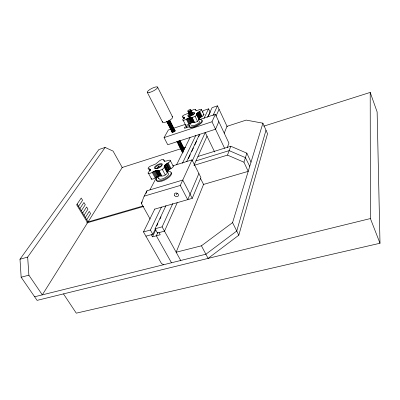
<?xml version="1.0" encoding="UTF-8"?>
<svg xmlns="http://www.w3.org/2000/svg" width="400" height="400" viewBox="0 0 400 400"><rect width="100%" height="100%" fill="white"/><g stroke="black" fill="none" stroke-linecap="round" stroke-linejoin="round"><path stroke-width="0.6" d="M173.015 165.96A3.605 1.3 -27.5 0 1 173.22 166.145L173.27 166.265A3.22 1.16 -27.4 0 1 171.045 168.535C169.56 169.48 166.945 170.655 167.24 172.73A3.65 1.33 -27.7 0 1 165.585 174.815L165.29 175.01A3.26 1.19 -27.7 0 1 161.79 175.98L158.885 176.185L155.235 178A3.625 1.31 -28.1 0 1 151.655 179.18L151.48 179.135A3.24 1.17 -28.1 0 1 151.1 178.59M148.77 168.94L149.995 169.185L150.255 169.705L148.82 171.85A3.255 1.15 -28 0 0 148.435 173.515L148.615 173.56A3.64 1.285 -28 0 0 152.2 172.36L155.865 170.54L158.77 170.31A3.275 1.165 -27.7 0 0 162.28 169.32L162.575 169.125A3.665 1.305 -27.7 0 0 164.25 167.055C163.99 164.985 166.61 163.835 168.095 162.885A3.235 1.14 -27.4 0 0 170.34 160.63L170.29 160.51A3.62 1.275 -27.4 0 0 167.94 160.475C166.87 160.895 163.725 162.04 163.795 160.025A3.19 1.105 -27.6 0 0 161.765 159.64L161.45 159.76A3.57 1.24 -27.6 0 0 158.405 161.715L155.765 163.94L152.085 165.48A3.205 1.115 -27.9 0 0 148.585 167.46L148.43 167.65A3.585 1.245 -27.9 0 0 148.77 168.94L149.86 170.96M191.205 110.98A3.05 0.93 -26.1 0 1 193.435 109.68L193.71 109.575A2.72 0.83 -26.1 0 1 195.575 109.69C195.91 111.22 198.38 109.975 199.35 109.695A3.085 0.955 -25.9 0 1 201.47 109.54L203.91 114.61A2.745 0.87 -25.9 0 1 202.12 116.37L199.505 118.215L198.935 119.165L199.085 119.6A3.105 0.995 -26.1 0 1 197.79 121.185L197.545 121.345A2.775 0.885 -26.1 0 1 194.49 122.29L191.9 122.65L188.79 124.2A3.085 0.98 -26.3 0 1 185.685 125.3L185.52 125.28A2.755 0.88 -26.3 0 1 185.27 124.54M203.685 184.08L176.16 252.235L201.425 245.81L208.1 258.395L238.815 235.185L267.545 133.735L262.905 123.17L246.165 120.11L227.01 126.32L224.21 133.25M266.005 130.23L236.745 231.025L205.89 254.225L34.625 296.77M201.425 245.81L232.57 222.62L262.905 123.17M199.085 119.6L196.51 114.155L197.425 112.885L199.715 111.37A2.755 0.85 -25.9 0 0 201.525 109.62M200.53 178.44L203.545 184.425L248.205 171.36L243.94 162.205L246.86 153.175L230.795 146.24L197.945 156.465M193.945 165.39L227.495 155.11L230.795 146.24M150.15 219.105L141.38 203.415L144.15 196.15L147.025 190.755L182.75 180.065L192.23 198.36L154.725 209.12M227.23 147.695L228.95 143.17L215.37 114.31L198.91 119.81M145.96 193.53L147.025 190.755M192.23 198.36L200.915 177.545L192.02 159.88L173.06 165.765M198.885 173.51L187.72 199.69L180.28 185.445L192.02 159.88M218.82 121.64L215.535 129.22L167.75 144.735L164.065 137.59L168.335 130.02L171.275 129.04M177.245 202.675L164.495 231.145L157.465 233.04L155.075 228.765L165.95 205.67M194.08 165.095L207.085 136.055M216.01 116.125L219.07 109.29M164.065 137.59L211.995 121.77L215.37 114.31M176.375 194.83L177.125 193.195M155.075 228.765L162.115 226.84L172.765 203.55M192.255 160.94L205.25 132.535L214.655 152.025M213.045 115.495L217.46 105.835L227.235 126.8M157.9 232.395L156.33 235.795L171.48 262.775M151.275 234.71L152.47 236.83L155.905 229.495M145.895 236.165L152.815 234.295L155.475 228.645M156.8 225.82L157.865 223.565M159.99 219.045L161.05 216.785M188.405 158.6L190.265 154.645M191.595 151.825L193.45 147.87M194.78 145.045L196.64 141.09M198.765 136.57L199.295 135.44M208.06 116.8L210.185 112.28L208.56 108.85L203.265 110.645L202.44 112.325M186.64 161.73L199.64 134.125M207.6 117.225L212.11 107.65L217.46 105.835M163.865 264.665L161.585 263.695L143.485 231.93L150.415 230.035L161.455 207.035M182.45 163.27L195.91 135.22M203.985 118.39L208.56 108.85M143.485 231.93L154.78 209.015M176.54 164.86L190.04 137.475M198.86 119.59L199.96 117.355M149.94 189.885L156.865 176.74M141.38 203.415L142.245 201.78M86.72 219.72L90.6 213.59L89.275 211.39L85.37 217.5M84.015 215.275L87.95 209.185L86.615 206.97L82.655 213.04M81.29 210.8L85.275 204.75L83.935 202.52L79.925 208.55M78.55 206.29L82.585 200.285L81.235 198.04L76.655 204.785L87.575 222.71L42.315 294.86L28.885 275.175L27.665 257.09L105.14 147.435L113.08 151.115L122.22 167.485L88.065 221.93L77.175 204.025M263.715 126.18L370.205 92.415L370.4 218.56L37.105 300.365L21.15 277.225L20 259.215L98.875 149.545L105.14 147.435M188.87 112.945L185.535 114.405A2.73 0.835 -26.3 0 0 182.57 116.065L182.445 116.21A3.055 0.935 -26.3 0 0 182.885 117.085L184.305 117.505L183.23 119.11A2.765 0.86 -26.3 0 0 183.05 120.3L183.215 120.315A3.095 0.96 -26.3 0 0 186.33 119.205L189.45 117.65L192.04 117.27A2.785 0.87 -26.1 0 0 195.095 116.31L195.345 116.15A3.115 0.97 -26.1 0 0 196.655 114.58L196.53 114.39M173.625 128.255L184.8 124.525M189.59 126.66L185.29 128.08A1.77 0.57 -26.4 0 1 184.335 127.725A1.77 0.57 -26.4 0 1 186.24 126.47L189.8 125.29M122.015 167.55L180.825 148.765M183.205 148.005L185.58 147.245M195.97 160.875L229.165 150.625L245.415 157.635L249.74 166.33M144.15 196.15L180.28 185.445M86.925 222.26L142.9 206.03M86.73 222.955L143.695 206.46M20 259.215L27.665 257.09M152.47 236.83L160.21 234.75L159.02 232.62M21.15 277.225L28.885 275.175M370.205 92.415L377.13 111.945L380 243.25L76.28 313.16L63.48 293.89M227.495 155.11L243.94 162.205M203.91 114.61L203.855 114.53A3.075 0.975 -25.9 0 0 203.36 114.36M150.415 230.035L152.815 234.295M162.115 226.84L180.715 260.48M148.615 173.56L151.655 179.18M152.2 172.36L155.235 178M149.995 169.185L150.73 170.425M149.69 169.03L150.235 170.04M149.275 168.945L150.095 170.465M154.365 171.12L157.39 176.76M153.615 171.495L156.64 177.135M152.885 171.915L155.915 177.55M156.51 170.355L159.525 176.005M155.865 170.54L158.885 176.185M155.65 170.615L158.665 176.26M155.125 170.8L158.145 176.44M157.58 176.29L158.92 178.785M158.77 170.31L161.79 175.98M158.445 170.21L161.46 175.88M158.045 170.165L161.065 175.83M157.585 170.175L160.605 175.835M157.22 170.225L160.235 175.885M158.305 166.08L158.87 167.145M162.28 169.32L165.29 175.01M165.35 164.745L168.315 170.395M164.93 165.17L167.9 170.82M164.82 165.3L167.795 170.955M164.555 165.62L167.535 171.275M167.36 171.585L168.41 173.59A5.415 1.985 -27.8 0 1 164.175 178.17A5.415 1.985 -27.8 0 1 158.795 178.265M164.295 166.045L167.275 171.705M164.155 166.435L167.14 172.1M164.14 166.77L167.24 172.73M167.475 163.22L170.425 168.87M166.88 163.58L169.835 169.23M166.32 163.96L169.28 169.61M163.795 160.025L164.59 161.54M165.97 164.235L168.935 169.885M168.095 162.885L171.045 168.535M170.34 160.63L173.27 166.265M147.355 92.445L162.57 122.215M157.54 87.02L172.52 116.855M232.57 222.62L238.815 235.185M184.02 117.16L184.56 118.26M183.725 117.075L184.27 118.17M183.345 117.05L184.155 118.695M182.885 117.085L183.7 118.73M183.215 120.315L185.685 125.3M186.275 126.465L186.82 127.57M187.515 118.49L189.975 123.485M186.9 118.84L189.36 123.835M186.33 119.205L188.79 124.2M190.01 117.475L192.46 122.48M189.45 117.65L191.9 122.65M189.26 117.72L191.71 122.72M188.805 117.89L191.26 122.89M188.155 118.175L190.61 123.17M192.04 117.27L194.49 122.29M191.735 117.225L194.185 122.24M191.375 117.225L193.825 122.235M190.96 117.265L193.41 122.275M190.64 117.33L193.085 122.34M195.095 116.31L197.545 121.345M197 113.31L199.42 118.315M196.795 113.555L199.215 118.56M196.6 113.87L199.025 118.88M196.51 114.155L198.935 119.165M198.69 111.95L201.095 116.95M198.22 112.26L200.63 117.26M197.93 112.475L200.345 117.475M197.425 112.885L199.84 117.885M195.575 109.69L196.105 110.785M197.085 113.21L199.505 118.215M199.715 111.37L202.12 116.37M199.19 111.655L201.595 116.655M211.995 121.77L224.605 148.29M246.86 153.175L251.005 162.175M370.4 218.56L380 243.25M171.055 172.57A8.365 3.075 -27.8 0 1 164.83 179.955A8.365 3.075 -27.8 0 1 156.615 179.595M167.58 171.59A8.37 3.07 -27.8 0 1 169.935 175.37A8.37 3.07 -27.8 0 1 159.17 180.93A8.37 3.07 -27.8 0 1 157.865 176.61M157.285 168.28A2.02 0.715 -27.7 0 1 158.955 166.37A2.02 0.715 -27.7 0 1 160.44 166.92M160.135 167.215A2.02 0.715 -27.7 0 1 159.75 167.51M158.83 168.01A2.02 0.715 -27.7 0 1 158.36 168.185M157.535 168.355A3.75 1.32 -27.7 0 1 155.525 167.185A3.75 1.32 -27.7 0 1 160.56 164.435A3.75 1.32 -27.7 0 1 160.84 166.55M172.03 116.615A5.675 1.705 -26.8 0 1 168.115 121.17A5.675 1.705 -26.8 0 1 162.645 121.205M180.73 142.525A1.675 0.565 -26.8 0 1 180.895 143.25A1.675 0.565 -26.8 0 1 179.01 144.275A1.675 0.565 -26.8 0 1 178.195 143.9M180.65 141.915A1.675 0.565 -26.8 0 1 179.725 143.23A1.675 0.565 -26.8 0 1 177.82 143.45M169.57 120.1A1.7 0.515 -26.8 0 1 168.06 121.185A1.7 0.515 -26.8 0 1 166.6 121.405M169.85 120.33A1.7 0.515 -26.8 0 1 168.53 121.625A1.7 0.515 -26.8 0 1 166.825 121.81M169.735 120.78A1.7 0.515 -26.8 0 1 169.79 121.53A1.7 0.515 -26.8 0 1 167.725 122.535A1.7 0.515 -26.8 0 1 167.32 121.96M169.695 121.355A1.7 0.52 -26.8 0 1 170.28 121.84A1.7 0.52 -26.8 0 1 170.33 122.595A1.7 0.52 -26.8 0 1 168.27 123.605A1.7 0.52 -26.8 0 1 167.86 123.025M170.28 121.84A1.7 0.52 -26.8 0 1 168.35 122.985A1.7 0.52 -26.8 0 1 167.43 122.7M170.545 122.375A1.695 0.52 -26.8 0 1 170.6 123.13A1.695 0.52 -26.8 0 1 168.54 124.135A1.695 0.52 -26.8 0 1 168.13 123.555M170.5 122.95A1.695 0.52 -26.8 0 1 171.09 123.44A1.695 0.525 -26.8 0 1 171.135 124.195A1.695 0.525 -26.8 0 1 169.08 125.2A1.695 0.525 -26.8 0 1 168.67 124.615M171.09 123.44A1.695 0.52 -26.8 0 1 169.16 124.585A1.695 0.52 -26.8 0 1 168.24 124.295M171.35 123.97A1.695 0.525 -26.8 0 1 171.405 124.725A1.695 0.525 -26.8 0 1 169.35 125.73A1.695 0.525 -26.8 0 1 168.94 125.145M171.305 124.545A1.695 0.525 -26.8 0 1 171.895 125.035A1.695 0.525 -26.8 0 1 169.97 126.18A1.695 0.525 -26.8 0 1 169.05 125.885M171.885 125.03A1.695 0.525 -26.8 0 1 171.945 125.79A1.695 0.525 -26.8 0 1 169.89 126.795A1.695 0.525 -26.8 0 1 169.475 126.205M172.155 125.56A1.695 0.525 -26.8 0 1 172.215 126.32A1.695 0.525 -26.8 0 1 170.155 127.325A1.695 0.525 -26.8 0 1 169.745 126.735M172.11 126.13A1.695 0.53 -26.8 0 1 172.7 126.625A1.695 0.53 -26.8 0 1 170.775 127.77A1.695 0.53 -26.8 0 1 169.855 127.475M172.925 126.63A1.69 0.53 -26.8 0 1 171.77 128.015A1.69 0.53 -26.8 0 1 170.12 128M172.955 127.145A1.69 0.53 -26.8 0 1 173.015 127.91A1.69 0.53 -26.8 0 1 170.965 128.915A1.69 0.53 -26.8 0 1 170.55 128.32M173.46 127.69A1.69 0.53 -26.8 0 1 172.305 129.075A1.69 0.53 -26.8 0 1 170.66 129.055M173.725 128.215A1.69 0.535 -26.8 0 1 172.575 129.6A1.69 0.535 -26.8 0 1 170.925 129.585M173.755 128.725A1.69 0.535 -26.8 0 1 173.82 129.495A1.69 0.535 -26.8 0 1 171.77 130.5A1.69 0.535 -26.8 0 1 171.35 129.9M174.26 129.27A1.69 0.535 -26.8 0 1 173.11 130.66A1.69 0.535 -26.8 0 1 171.46 130.635M174.285 129.78A1.69 0.535 -26.8 0 1 174.435 130.475A1.69 0.535 -26.8 0 1 172.53 131.505A1.69 0.535 -26.8 0 1 171.73 131.165M174.555 130.305A1.685 0.54 -26.8 0 1 174.62 131.08A1.685 0.54 -26.8 0 1 172.57 132.08A1.685 0.54 -26.8 0 1 172.15 131.475M172.395 132.605A1.685 0.54 -26.8 0 1 172.25 132.525M175.205 130.93A1.685 0.54 -26.8 0 1 175.255 131.06M179.295 140.58A1.675 0.56 -26.8 0 1 178.98 140.815M178.61 141.035A1.675 0.56 -26.8 0 1 176.76 141.405M179.955 140.65A1.675 0.56 -26.8 0 1 178.285 141.825A1.675 0.56 -26.8 0 1 176.975 141.78M180.22 140.845A1.675 0.56 -26.8 0 1 178.545 142.345A1.675 0.56 -26.8 0 1 177.445 141.9M180.09 141.255A1.675 0.56 -26.8 0 1 180.255 141.98A1.675 0.56 -26.8 0 1 178.365 143.005A1.675 0.56 -26.8 0 1 177.555 142.635M183.055 146.67A1.67 0.575 -26.8 0 1 182.715 147.615A1.67 0.575 -26.8 0 1 180.775 148.455A1.67 0.575 -26.8 0 1 180.44 147.8M183.33 147.67A1.665 0.575 -26.8 0 1 183.425 148.485A1.665 0.575 -26.8 0 1 181.4 149.475A1.665 0.575 -26.8 0 1 180.96 148.825M183.07 147.155A1.665 0.575 -26.8 0 1 183.245 147.895A1.665 0.575 -26.8 0 1 181.365 148.915A1.665 0.575 -26.8 0 1 180.55 148.53M181.515 144.07A1.67 0.57 -26.8 0 1 181.68 144.805A1.67 0.57 -26.8 0 1 179.8 145.825A1.67 0.57 -26.8 0 1 178.985 145.45M182.275 145.13A1.67 0.57 -26.8 0 1 181.355 146.45A1.67 0.57 -26.8 0 1 179.45 146.665M181.775 144.585A1.67 0.57 -26.8 0 1 181.86 145.395A1.67 0.57 -26.8 0 1 179.835 146.385A1.67 0.57 -26.8 0 1 179.395 145.745M183.275 148.215A1.665 0.575 -26.8 0 1 183.835 148.845A1.665 0.575 -26.8 0 1 181.77 149.97A1.665 0.575 -26.8 0 1 181.22 149.335M180.99 143.04A1.67 0.565 -26.8 0 1 181.075 143.845A1.67 0.565 -26.8 0 1 179.045 144.835A1.67 0.565 -26.8 0 1 178.61 144.2M183.85 148.695A1.665 0.58 -26.8 0 1 184.025 149.435A1.665 0.58 -26.8 0 1 182.15 150.455A1.665 0.58 -26.8 0 1 181.33 150.065M182.295 145.615A1.67 0.57 -26.8 0 1 182.465 146.35A1.67 0.57 -26.8 0 1 180.585 147.375A1.67 0.57 -26.8 0 1 179.765 146.99M181.49 143.58A1.67 0.565 -26.8 0 1 180.375 145A1.67 0.565 -26.8 0 1 178.72 144.935M182.555 146.13A1.67 0.57 -26.8 0 1 182.645 146.945A1.67 0.57 -26.8 0 1 180.615 147.93A1.67 0.57 -26.8 0 1 180.18 147.285M183.8 150.34A1.665 0.58 -26.8 0 1 181.98 151.025A1.665 0.58 -26.8 0 1 181.74 150.36M182.625 152.95A1.66 0.585 -26.8 0 1 182.625 152.62M183.305 151.265A1.665 0.58 -26.8 0 1 181.845 151.09M183.175 151.925A1.665 0.58 -26.8 0 1 182.255 151.38M183.07 152.53A1.665 0.58 -26.8 0 1 182.515 151.89M174.67 130.405A1.76 0.56 -26.8 0 1 174.74 131.215A1.76 0.56 -26.8 0 1 172.605 132.255A1.76 0.56 -26.8 0 1 172.17 131.625M201.8 120.365A7.13 2.305 -26.1 0 1 197.28 125.82A7.13 2.305 -26.1 0 1 189.405 126.745M198.685 119.78A7.135 2.3 -26.1 0 1 200.985 122.425A7.135 2.3 -26.1 0 1 191.515 127.045A7.135 2.3 -26.1 0 1 190.94 123.56M199.385 134.96A1.7 0.575 -26.1 0 1 199.365 134.645M190.635 110.04A1.73 0.525 -26.1 0 1 190.75 110.77A1.73 0.525 -26.1 0 1 188.655 111.795A1.73 0.525 -26.1 0 1 188.175 111.24M190.9 110.585A1.725 0.525 -26.1 0 1 191.02 111.315A1.725 0.525 -26.1 0 1 188.92 112.34A1.725 0.525 -26.1 0 1 188.44 111.785M191.42 111.14A1.725 0.525 -26.1 0 1 190.295 112.5A1.725 0.525 -26.1 0 1 188.555 112.54M191.43 111.675A1.725 0.53 -26.1 0 1 191.55 112.41A1.725 0.53 -26.1 0 1 189.455 113.43A1.725 0.53 -26.1 0 1 188.975 112.875M191.695 112.22A1.725 0.53 -26.1 0 1 191.815 112.955A1.725 0.53 -26.1 0 1 189.72 113.98A1.725 0.53 -26.1 0 1 189.24 113.42M192.215 112.775A1.725 0.53 -26.1 0 1 191.095 114.14A1.725 0.53 -26.1 0 1 189.355 114.17M192.225 113.31A1.725 0.53 -26.1 0 1 192.35 114.045A1.725 0.53 -26.1 0 1 190.255 115.065A1.725 0.53 -26.1 0 1 189.77 114.505M192.49 113.85A1.725 0.535 -26.1 0 1 192.615 114.59A1.725 0.535 -26.1 0 1 190.52 115.61A1.725 0.535 -26.1 0 1 190.035 115.05M193.005 114.405A1.72 0.535 -26.1 0 1 193.03 114.98M190.9 116.13A1.72 0.535 -26.1 0 1 190.15 115.8M199.815 134.375A1.7 0.575 -26.1 0 1 199.005 134.175M199.61 121.13A4.62 1.49 -26.1 0 1 196.215 124.665A4.62 1.49 -26.1 0 1 191.385 125.14M192.1 113.37A3.195 0.99 -26.1 0 1 194.26 113.33A3.195 0.99 -26.1 0 1 192.885 115.02M189.975 116.295A3.195 0.99 -26.1 0 1 189.915 114.44M192.035 112.74A3.815 1.18 -26.1 0 1 194.245 113.665A3.815 1.18 -26.1 0 1 188.81 116.335A3.815 1.18 -26.1 0 1 189.425 114.02M156.21 168.515A4.48 1.575 -27.7 0 0 162.34 164.335A4.48 1.575 -27.7 0 0 156.37 165.42A4.48 1.575 -27.7 0 0 156.21 168.515M174.475 195.38A2.185 1.78 24.4 0 0 178.135 196.085A2.185 1.78 24.4 0 0 176.52 193.02A2.185 1.78 24.4 0 0 174.475 195.38M149.685 92.415A5.795 1.48 -26.7 0 0 157.67 87.385A5.795 1.48 -26.7 0 0 150.015 89.42A5.795 1.48 -26.7 0 0 149.685 92.415M188.505 111.22A1.73 0.525 -26.1 0 0 190.84 109.69A1.73 0.525 -26.1 0 0 188.47 110.24A1.73 0.525 -26.1 0 0 188.505 111.22"/></g></svg>
